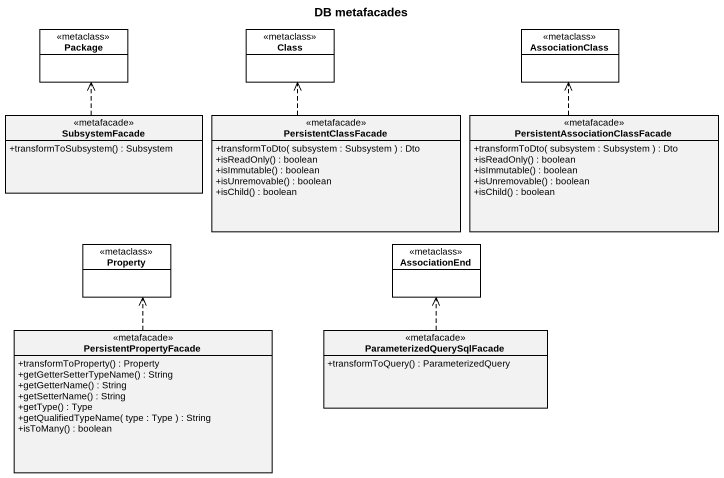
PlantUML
@startuml
title DB metafacades
hide circle
hide empty members
skinparam classAttributeIconSize 0
class "Package" as Package_ <<metaclass>> #FFFFFF
class "Class" as Class_ <<metaclass>> #FFFFFF
class AssociationClass <<metaclass>> #FFFFFF
class SubsystemFacade <<metafacade>> {
  +transformToSubsystem() : Subsystem
}
class PersistentClassFacade <<metafacade>> {
  +transformToDto( subsystem : Subsystem ) : Dto
  +isReadOnly() : boolean
  +isImmutable() : boolean
  +isUnremovable() : boolean
  +isChild() : boolean
}
class "PersistentAssociationClassFacade" as PersistentAssociationClassFa <<metafacade>> {
  +transformToDto( subsystem : Subsystem ) : Dto
  +isReadOnly() : boolean
  +isImmutable() : boolean
  +isUnremovable() : boolean
  +isChild() : boolean
}
class Property <<metaclass>> #FFFFFF
class AssociationEnd <<metaclass>> #FFFFFF
class PersistentPropertyFacade <<metafacade>> {
  +transformToProperty() : Property
  +getGetterSetterTypeName() : String
  +getGetterName() : String
  +getSetterName() : String
  +getType() : Type
  +getQualifiedTypeName( type : Type ) : String
  +isToMany() : boolean
}
class ParameterizedQuerySqlFacade <<metafacade>> {
  +transformToQuery() : ParameterizedQuery
}
SubsystemFacade .up.> Package_
PersistentClassFacade .up.> Class_
PersistentAssociationClassFa .up.> AssociationClass
PersistentPropertyFacade .up.> Property
ParameterizedQuerySqlFacade .up.> AssociationEnd
@enduml
